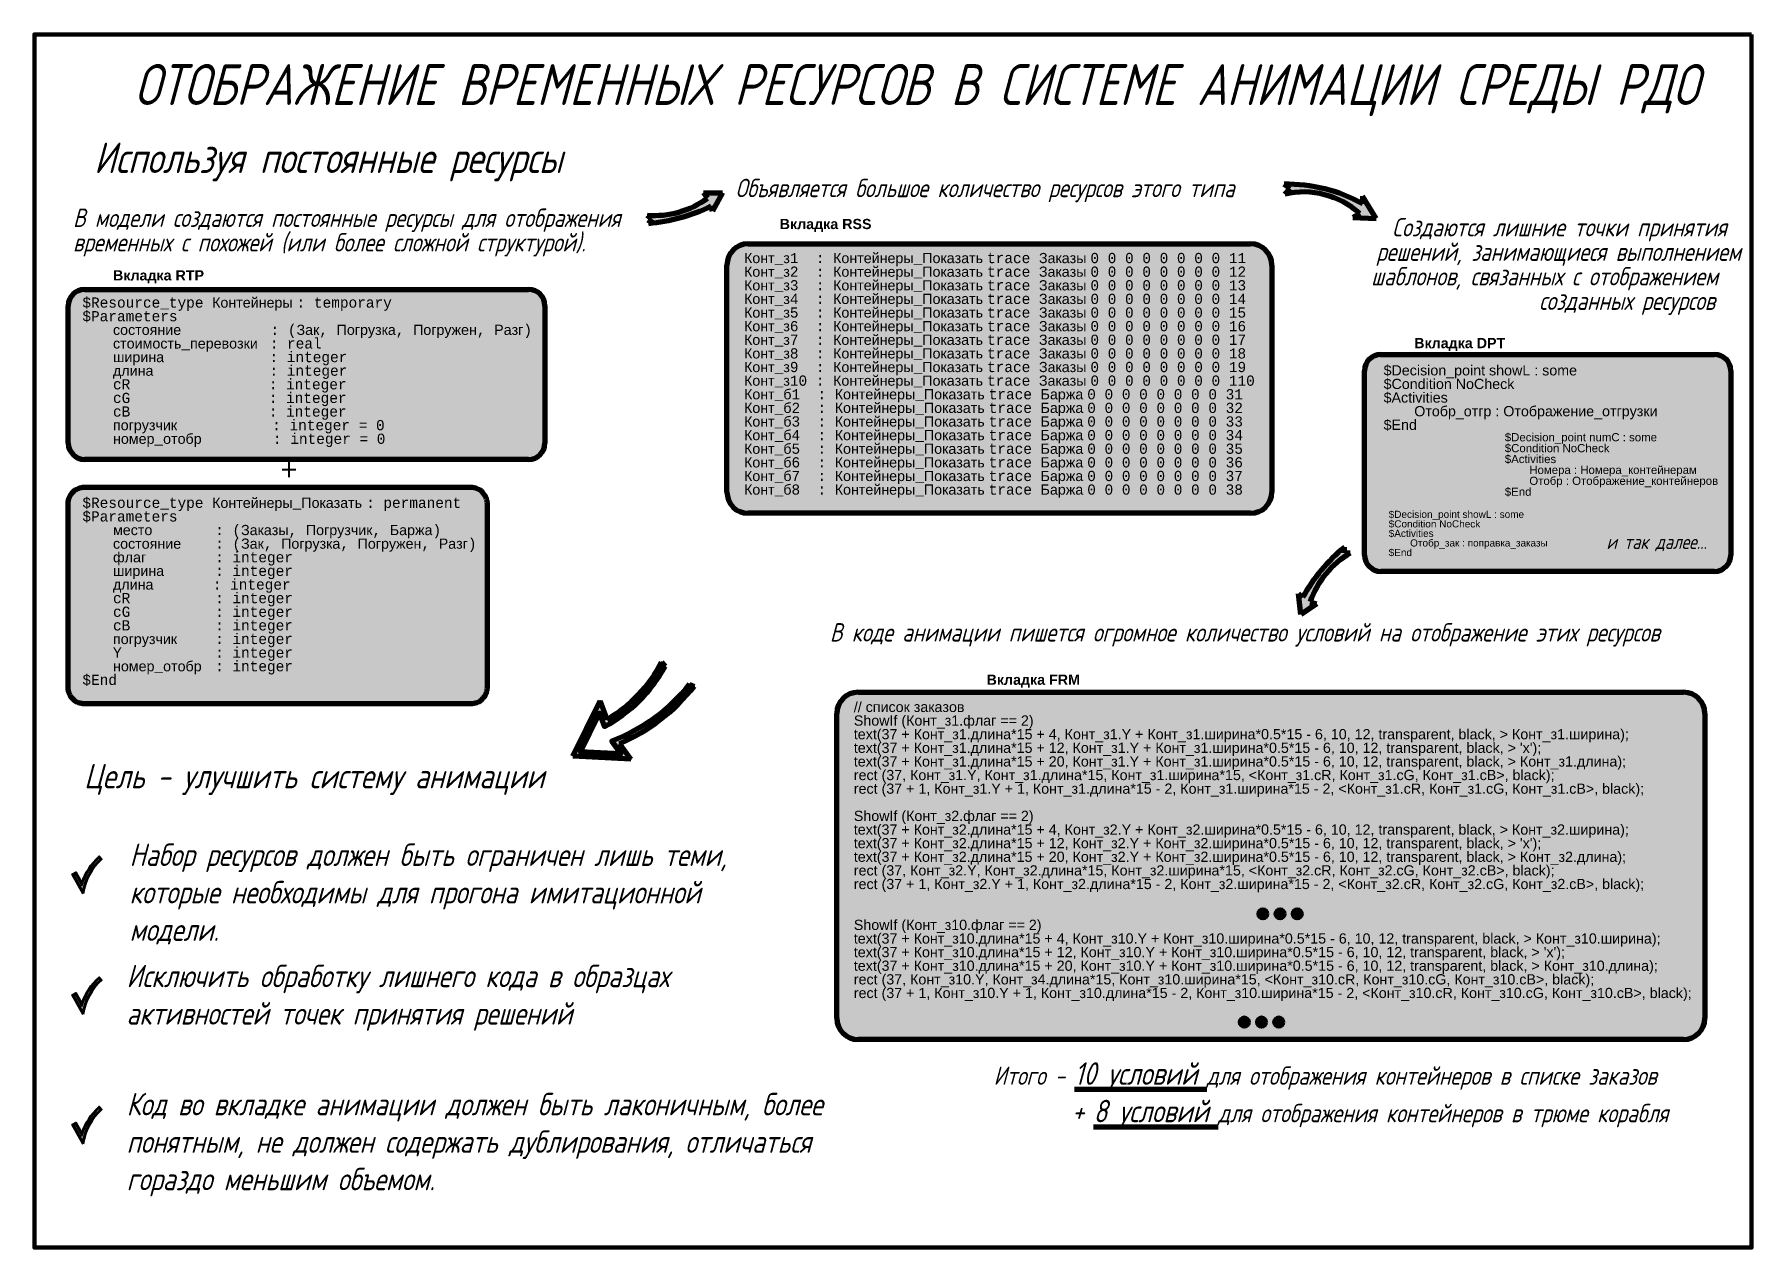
# Model space of a CAD drawing. Header units: millimetres. Extents: x -475 to 3188, y 1780 to 2591.
# Drawn here: x -475 to 366, y 1780 to 2374 of the extents above; entities that cross this region are included whole.
import ezdxf

# ---------------------------------------------------------------- set-up
doc = ezdxf.new("R2010")
doc.units = ezdxf.units.MM
doc.styles.add('CODE', font='monos.ttf')
doc.styles.get("Standard").update_dxf_attribs({"font": 'gost_au.shx', "oblique": 15})

msp = doc.modelspace()

# ---------------------------------------------------------------- hatches: boundary and pattern name
at = {"true_color": 0xfff5f5, "transparency": 33554687}
h = msp.add_hatch(color=7, dxfattribs=at)
h.dxf.hatch_style = 1
h.paths.add_polyline_path([(152.4, 2095.54), (149.37, 2096.56, -0.181737), (168.96, 2120.31), (166.15, 2120.53), (166.13, 2123.24, 0.093425), (145.67, 2098.74), (143.66, 2100.53), (144.76, 2090.28)])
h.paths.add_polyline_path([(136.58, 2300.91), (139.49, 2298.93), (136.96, 2296.16, -0.242318), (173.6, 2286.64), (170.26, 2284.69), (181.71, 2284.12), (175.06, 2295.18), (175.09, 2291.3, 0.134216)])
h.paths.add_polyline_path([(-143.99, 2290.3), (-143.35, 2287.69), (-138.42, 2296.74), (-147.7, 2296.76), (-145.79, 2294.2, -0.181737), (-175.41, 2285.82), (-173.23, 2284.04), (-174.75, 2281.8, 0.093425)])
h = msp.add_hatch(color=7, dxfattribs=at)
h.dxf.hatch_style = 1
edge = h.paths.add_edge_path()
edge.add_arc((120.15, 2261.34), 10.41, 0, 90)
edge.add_line((120.15, 2271.75), (-125.85, 2271.75))
edge.add_arc((-125.85, 2261.34), 10.41, 90, 180)
edge.add_line((-136.26, 2261.34), (-136.26, 2150.26))
edge.add_arc((-125.85, 2150.26), 10.41, 180, 270)
edge.add_line((-125.85, 2139.85), (120.15, 2139.85))
edge.add_arc((120.15, 2150.26), 10.41, 270, 360)
edge.add_line((130.56, 2150.26), (130.56, 2261.34))
at = {"true_color": 0xf5fff5, "transparency": 33554687}
h = msp.add_hatch(color=7, dxfattribs=at)
h.dxf.hatch_style = 1
h.paths.add_polyline_path([(-166.56, 2065.09), (-168.25, 2067.03, -0.141288), (-194.91, 2038.95), (-198.35, 2047.98), (-211.69, 2020.9), (-183.41, 2019.47), (-188.94, 2027.15, 0.128078), (-152.26, 2055.29), (-154.53, 2056.27, -0.134918), (-192.68, 2028.24), (-188.28, 2022.12), (-207.93, 2023.11), (-198.63, 2041.98), (-196.16, 2035.5, 0.147918)])
edge = h.paths.add_edge_path()
edge.add_arc((-450.84, 2241.47), 8, 90, 180)
edge.add_line((-458.84, 2241.47), (-458.84, 2174.24))
edge.add_arc((-450.84, 2174.24), 8, 180, 270)
edge.add_line((-450.84, 2166.24), (-233.37, 2166.24))
edge.add_arc((-233.37, 2174.24), 8, 270, 360)
edge.add_line((-225.37, 2174.24), (-225.37, 2241.47))
edge.add_arc((-233.37, 2241.47), 8, 0, 90)
edge.add_line((-233.37, 2249.47), (-450.84, 2249.47))
at = {"true_color": 0xfff5f5, "transparency": 33554687}
h = msp.add_hatch(color=7, dxfattribs=at)
h.dxf.hatch_style = 1
edge = h.paths.add_edge_path()
edge.add_arc((183.95, 2119.43), 8, 180, 270)
edge.add_line((183.95, 2111.43), (347.37, 2111.43))
edge.add_arc((347.37, 2119.43), 8, 270, 360)
edge.add_line((355.37, 2119.43), (355.37, 2209.6))
edge.add_arc((347.37, 2209.6), 8, 0, 90)
edge.add_line((347.37, 2217.6), (183.95, 2217.6))
edge.add_arc((183.95, 2209.6), 8, 90, 180)
edge.add_line((175.95, 2209.6), (175.95, 2119.43))
h = msp.add_hatch(color=7, dxfattribs=at)
h.dxf.hatch_style = 1
edge = h.paths.add_edge_path()
edge.add_line((-450.84, 2152.67), (-261.76, 2152.67))
edge.add_arc((-261.76, 2144.67), 8, 0, 90, ccw=False)
edge.add_line((-253.76, 2144.67), (-253.76, 2054.5))
edge.add_arc((-261.76, 2054.5), 8, -90, 0, ccw=False)
edge.add_line((-261.76, 2046.5), (-450.84, 2046.5))
edge.add_arc((-450.84, 2054.5), 8, 180, 270, ccw=False)
edge.add_line((-458.84, 2054.5), (-458.84, 2144.67))
edge.add_arc((-450.84, 2144.67), 8, 90, 180, ccw=False)
h = msp.add_hatch(color=7, dxfattribs=at)
h.dxf.hatch_style = 1
edge = h.paths.add_edge_path()
edge.add_arc((-72.05, 2041.82), 10.41, 90, 180)
edge.add_line((-82.46, 2041.82), (-82.46, 1892.6))
edge.add_arc((-72.05, 1892.6), 10.41, 180, 270)
edge.add_line((-72.05, 1882.19), (332.22, 1882.19))
edge.add_arc((332.22, 1892.6), 10.41, 270, 360)
edge.add_line((342.62, 1892.6), (342.62, 2041.82))
edge.add_arc((332.22, 2041.82), 10.41, 0, 90)
edge.add_line((332.22, 2052.23), (-72.05, 2052.23))
at = {"transparency": 33554687}
h = msp.add_hatch(color=7, dxfattribs=at)
h.dxf.hatch_style = 1
h.paths.add_polyline_path([(-442.42, 1970.49), (-443.76, 1971.92, 0.127727), (-452.26, 1958.92), (-455.15, 1964.16), (-456.86, 1963.21), (-451.55, 1953.58, -0.170896)])
h.paths.add_polyline_path([(-443.13, 1970.52), (-443.79, 1971.22, 0.1333), (-452.13, 1957.65), (-455.34, 1963.48), (-456.18, 1963.02), (-451.79, 1955.05, -0.154122)], flags=16)
h = msp.add_hatch(color=82, dxfattribs=at)
h.dxf.hatch_style = 1
h.paths.add_polyline_path([(-443.13, 1970.52), (-443.79, 1971.22, 0.1333), (-452.13, 1957.65), (-455.34, 1963.48), (-456.18, 1963.02), (-451.79, 1955.05, -0.154122)])
at = {"lineweight": 40}
h = msp.add_hatch(color=252, dxfattribs=at)
h.dxf.hatch_style = 1
h.paths.add_polyline_path([(128.68, 1943.74, 1), (123.68, 1943.74, 1)])
h = msp.add_hatch(color=252, dxfattribs=at)
h.dxf.hatch_style = 1
h.paths.add_polyline_path([(137.1, 1943.74, 1), (132.1, 1943.74, 1)])
h = msp.add_hatch(color=252, dxfattribs=at)
h.dxf.hatch_style = 1
h.paths.add_polyline_path([(145.52, 1943.74, 1), (140.52, 1943.74, 1)])
at = {"transparency": 33554687}
h = msp.add_hatch(color=7, dxfattribs=at)
h.dxf.hatch_style = 1
h.paths.add_polyline_path([(-442.42, 1911.36), (-443.76, 1912.79, 0.127727), (-452.26, 1899.78), (-455.15, 1905.03), (-456.86, 1904.08), (-451.55, 1894.45, -0.170896)])
h.paths.add_polyline_path([(-443.13, 1911.39), (-443.79, 1912.09, 0.1333), (-452.13, 1898.52), (-455.34, 1904.35), (-456.18, 1903.88), (-451.79, 1895.92, -0.154122)], flags=16)
h = msp.add_hatch(color=82, dxfattribs=at)
h.dxf.hatch_style = 1
h.paths.add_polyline_path([(-443.13, 1911.39), (-443.79, 1912.09, 0.1333), (-452.13, 1898.52), (-455.34, 1904.35), (-456.18, 1903.88), (-451.79, 1895.92, -0.154122)])
at = {"lineweight": 40}
h = msp.add_hatch(color=252, dxfattribs=at)
h.dxf.hatch_style = 1
h.paths.add_polyline_path([(119.61, 1890.76, 1), (114.61, 1890.76, 1)])
h = msp.add_hatch(color=252, dxfattribs=at)
h.dxf.hatch_style = 1
h.paths.add_polyline_path([(128.03, 1890.76, 1), (123.03, 1890.76, 1)])
h = msp.add_hatch(color=252, dxfattribs=at)
h.dxf.hatch_style = 1
h.paths.add_polyline_path([(136.46, 1890.76, 1), (131.46, 1890.76, 1)])
at = {"transparency": 33554687}
h = msp.add_hatch(color=7, dxfattribs=at)
h.dxf.hatch_style = 1
h.paths.add_polyline_path([(-442.42, 1847.97), (-443.76, 1849.4, 0.127727), (-452.26, 1836.39), (-455.15, 1841.64), (-456.86, 1840.69), (-451.55, 1831.06, -0.170896)])
h.paths.add_polyline_path([(-443.13, 1848), (-443.79, 1848.69, 0.1333), (-452.13, 1835.13), (-455.34, 1840.96), (-456.18, 1840.49), (-451.79, 1832.53, -0.154122)], flags=16)
h = msp.add_hatch(color=82, dxfattribs=at)
h.dxf.hatch_style = 1
h.paths.add_polyline_path([(-443.13, 1848), (-443.79, 1848.69, 0.1333), (-452.13, 1835.13), (-455.34, 1840.96), (-456.18, 1840.49), (-451.79, 1832.53, -0.154122)])

# ---------------------------------------------------------------- linework, layer by layer
at = {"lineweight": 100}
for p, q in [((-145.79, 2294.2), (-147.7, 2296.76)), ((-147.7, 2296.76), (-138.42, 2296.74)), ((-138.42, 2296.74), (-143.35, 2287.69)), ((139.49, 2298.93), (136.58, 2300.91)), ((136.96, 2296.16), (139.49, 2298.93)), ((-143.35, 2287.69), (-143.99, 2290.3)), ((181.71, 2284.12), (175.06, 2295.18)), ((175.06, 2295.18), (175.09, 2291.3)), ((-175.41, 2285.82), (-173.23, 2284.04)), ((-173.23, 2284.04), (-174.75, 2281.8)), ((173.6, 2286.64), (170.26, 2284.69)), ((170.26, 2284.69), (181.71, 2284.12)), ((166.15, 2120.53), (166.13, 2123.24)), ((168.96, 2120.31), (166.15, 2120.53)), ((144.76, 2090.28), (143.66, 2100.53)), ((143.66, 2100.53), (145.67, 2098.74)), ((152.4, 2095.54), (144.76, 2090.28)), ((149.37, 2096.56), (152.4, 2095.54))]:
    msp.add_line(p, q, dxfattribs=at)
at = {"color": 12, "lineweight": 211, "true_color": 0xb80000}
for p, q in [((-125.85, 2271.75), (120.15, 2271.75)), ((-136.26, 2150.26), (-136.26, 2261.34)), ((130.56, 2261.34), (130.56, 2150.26)), ((183.65, 2217.6), (347.37, 2217.6)), ((175.95, 2119.43), (175.95, 2209.6)), ((355.37, 2209.6), (355.37, 2119.43)), ((120.15, 2139.85), (-125.85, 2139.85)), ((347.37, 2111.43), (183.95, 2111.43)), ((-72.05, 2052.23), (332.22, 2052.23)), ((-82.46, 1892.6), (-82.46, 2041.82)), ((342.62, 2041.82), (342.62, 1892.6)), ((332.22, 1882.19), (-72.05, 1882.19))]:
    msp.add_line(p, q, dxfattribs=at)
at = {"color": 82, "lineweight": 211}
for p, q in [((-450.84, 2249.47), (-233.37, 2249.47)), ((-458.84, 2174.24), (-458.84, 2241.47)), ((-225.37, 2241.47), (-225.37, 2174.24)), ((-233.37, 2166.24), (-450.84, 2166.24))]:
    msp.add_line(p, q, dxfattribs=at)
at = {"lineweight": 140}
for p, q in [((-168.25, 2067.03), (-166.56, 2065.09)), ((-154.53, 2056.27), (-152.26, 2055.29)), ((-211.69, 2020.9), (-198.35, 2047.98)), ((-198.35, 2047.98), (-194.91, 2038.95)), ((-188.94, 2027.15), (-183.41, 2019.47)), ((-183.41, 2019.47), (-211.69, 2020.9))]:
    msp.add_line(p, q, dxfattribs=at)
at = {"lineweight": 60}
msp.add_lwpolyline([(365.56, 2374.33), (-475.44, 2374.33), (-475.44, 1780.33), (365.56, 1780.33)], close=True, dxfattribs=at)
at = {"color": 12, "lineweight": 211, "true_color": 0xb80000}
msp.add_lwpolyline([(-450.84, 2152.67), (-261.76, 2152.67, -0.414214), (-253.76, 2144.67), (-253.76, 2054.5, -0.414214), (-261.76, 2046.5), (-450.84, 2046.5, -0.414214), (-458.84, 2054.5), (-458.84, 2144.67, -0.414214)], format="xyb", close=True, dxfattribs=at)
for points in [[(-211.69, 2020.9), (-198.35, 2047.98), (-194.91, 2038.95, 0.141288), (-168.25, 2067.03), (-166.56, 2065.09, -0.147918), (-196.16, 2035.5), (-198.63, 2041.98), (-207.93, 2023.11), (-188.28, 2022.12), (-192.68, 2028.24, 0.134918), (-154.53, 2056.27), (-152.26, 2055.29, -0.128078), (-188.94, 2027.15), (-183.41, 2019.47), (-211.69, 2020.9)], [(-451.55, 1953.58), (-456.86, 1963.21), (-455.15, 1964.16), (-452.26, 1958.92, -0.127727), (-443.76, 1971.92), (-442.42, 1970.49, 0.170896)], [(-451.79, 1955.05), (-456.18, 1963.02), (-455.34, 1963.48), (-452.13, 1957.65, -0.1333), (-443.79, 1971.22), (-443.13, 1970.52, 0.154122), (-451.79, 1955.05)], [(-451.55, 1894.45), (-456.86, 1904.08), (-455.15, 1905.03), (-452.26, 1899.78, -0.127727), (-443.76, 1912.79), (-442.42, 1911.36, 0.170896)], [(-451.79, 1895.92), (-456.18, 1903.88), (-455.34, 1904.35), (-452.13, 1898.52, -0.1333), (-443.79, 1912.09), (-443.13, 1911.39, 0.154122), (-451.79, 1895.92)], [(-451.55, 1831.06), (-456.86, 1840.69), (-455.15, 1841.64), (-452.26, 1836.39, -0.127727), (-443.76, 1849.4), (-442.42, 1847.97, 0.170896)], [(-451.79, 1832.53), (-456.18, 1840.49), (-455.34, 1840.96), (-452.13, 1835.13, -0.1333), (-443.79, 1848.69), (-443.13, 1848, 0.154122), (-451.79, 1832.53)]]:
    msp.add_lwpolyline(points, format="xyb", close=True)
at = {"lineweight": 140}
msp.add_lwpolyline([(-154.53, 2056.27, -0.134918), (-192.68, 2028.24), (-188.28, 2022.12), (-207.93, 2023.11), (-198.63, 2041.98), (-196.16, 2035.5, 0.147918), (-166.56, 2065.09, 0.147918)], format="xyb", dxfattribs=at)
at = {"lineweight": 40}
for centre in [(126.18, 1943.74), (134.6, 1943.74), (143.02, 1943.74), (117.11, 1890.76), (125.53, 1890.76), (133.96, 1890.76)]:
    msp.add_circle(centre, 2.5, dxfattribs=at)
at = {"lineweight": 100}
for centre, radius, start, end in [((138.25, 2225.67), 75.27, 60.70008, 91.27729), ((146.04, 2255.82), 41.35, 48.20654, 102.69153), ((-171.75, 2329.41), 43.74, 265.2076, 306.40906), ((-181.92, 2367.65), 86.15, 274.77579, 296.12529), ((220.86, 2056.71), 86.15, 129.44914, 150.79864), ((190.75, 2082.38), 43.74, 119.88095, 161.08241)]:
    msp.add_arc(centre, radius, start, end, dxfattribs=at)
at = {"color": 12, "lineweight": 211, "true_color": 0xb80000}
for centre, radius, start, end in [((-125.85, 2261.34), 10.41, 90, 180), ((120.15, 2261.34), 10.41, 0, 90), ((183.95, 2209.6), 8, 90, 180), ((347.37, 2209.6), 8, 0, 90), ((-125.85, 2150.26), 10.41, 180, 270), ((120.15, 2150.26), 10.41, 270, 0), ((183.95, 2119.43), 8, 180, 270), ((347.37, 2119.43), 8, 270, 0), ((-72.05, 2041.82), 10.41, 90, 180), ((332.22, 2041.82), 10.41, 0, 90), ((-72.05, 1892.6), 10.41, 180, 270), ((332.22, 1892.6), 10.41, 270, 0)]:
    msp.add_arc(centre, radius, start, end, dxfattribs=at)
at = {"color": 82, "lineweight": 211}
for centre, start, end in [((-450.84, 2241.47), 90, 180), ((-233.37, 2241.47), 0, 90), ((-450.84, 2174.24), 180, 270), ((-233.37, 2174.24), 270, 0)]:
    msp.add_arc(centre, 8, start, end, dxfattribs=at)
at = {"lineweight": 140}
for centre, radius, start, end in [((-230.28, 2099.23), 69.89, 300.40639, 332.5744), ((-224.61, 2111.65), 91.71, 292.88807, 322.08251)]:
    msp.add_arc(centre, radius, start, end, dxfattribs=at)

# ---------------------------------------------------------------- texts
at = {"lineweight": 200, "insert": (-471.27, 2359.76), "char_height": 20, "attachment_point": 1}
msp.add_mtext_dynamic_manual_height_columns('\\pi44.771;ОТОБРАЖЕНИЕ ВРЕМЕННЫХ РЕСУРСОВ В СИСТЕМЕ АНИМАЦИИ СРЕДЫ РДО', width=823.7664, gutter_width=12.5, heights=[0], dxfattribs=at)
at = {"lineweight": 140, "attachment_point": 1}
for s, width, heights, insert, char_height in [(' Используя постоянные ресурсы', 274.164, [0], (-453.93, 2321.42), 15), ('Набор ресурсов должен быть ограничен лишь теми, которые необходимы для прогона имитационной модели.\\P\\P^I', 326.3315, [0], (-428.82, 1978.18), 11), ('Исключить обработку лишнего кода в образцах\\Pактивностей точек принятия решений', 455.3893, [88.95], (-430.32, 1918.84), 11), ('Код во вкладке анимации должен быть лаконичным, более\\Pпонятным, не должен содержать дублирования, отличаться\\Pгораздо меньшим объемом.', 455.3893, [88.95], (-430.26, 1856.09), 11)]:
    msp.add_mtext_dynamic_manual_height_columns(s, width=width, gutter_width=12.5, heights=heights, dxfattribs=dict(at, insert=insert, char_height=char_height))
at = {"color": 7, "lineweight": 120, "insert": (-132.09, 2303.62), "char_height": 9, "attachment_point": 1}
msp.add_mtext_dynamic_manual_height_columns('Объявляется большое количество ресурсов этого типа', width=286.6499, gutter_width=12.5, heights=[0], dxfattribs=at)
at = {"lineweight": 120, "char_height": 9, "attachment_point": 1, "line_spacing_factor": 0.8}
for s, width, insert in [('В модели создаются постоянные ресурсы для отображения временных с похожей (или более сложной структурой).', 286.6499, (-456.52, 2289.03)), ('\\pi31.798;Создаются лишние точки принятия\\P\\pi24.029;решений, занимающиеся выполнением\\P\\pi21.509;шаблонов, связанных с отображением\\P\\pi103.8;созданных ресурсов', 195.0182, (157.69, 2284.42)), ('\\pi12.527;В коде анимации пишется огромное количество условий на отображение этих ресурсов', 423.8939, (-98.37, 2086.07))]:
    msp.add_mtext_dynamic_manual_height_columns(s, width=width, gutter_width=12.5, heights=[0], dxfattribs=dict(at, insert=insert))
at = {"attachment_point": 1, "line_spacing_factor": 0.8, "style": 'CODE'}
for s, insert, char_height, width in [('\\pt15,65;{\\fArial|b0|i0|c204|p34;^I\\fArial|b0|i0|c0|p34;         \\fArial|b1|i0|c204|p34;Вкладка \\fArial|b1|i0|c0|p34;RSS\\fMonospac821 BT|b1|i0|c0|p49;\\H0.5x;\\P\\P\\fArial|b0|i0|c0|p34;\\H2x;\\P\\fArial|b0|i0|c204|p34;^IКонт}_{\\fArial|b0|i0|c204|p34;з}1  : {\\fArial|b0|i0|c204|p34;Контейнеры}_{\\fArial|b0|i0|c204|p34;Показать }trace {\\fArial|b0|i0|c204|p34;Заказы }0 0 0 0 0 0 0 0 11\\P^I{\\fArial|b0|i0|c204|p34;Конт}_{\\fArial|b0|i0|c204|p34;з}2  : {\\fArial|b0|i0|c204|p34;Контейнеры}_{\\fArial|b0|i0|c204|p34;Показать }trace {\\fArial|b0|i0|c204|p34;Заказы }0 0 0 0 0 0 0 0 12\\P^I{\\fArial|b0|i0|c204|p34;Конт}_{\\fArial|b0|i0|c204|p34;з}3  : {\\fArial|b0|i0|c204|p34;Контейнеры}_{\\fArial|b0|i0|c204|p34;Показать }trace {\\fArial|b0|i0|c204|p34;Заказы }0 0 0 0 0 0 0 0 13\\P^I{\\fArial|b0|i0|c204|p34;Конт}_{\\fArial|b0|i0|c204|p34;з}4  : {\\fArial|b0|i0|c204|p34;Контейнеры}_{\\fArial|b0|i0|c204|p34;Показать }trace {\\fArial|b0|i0|c204|p34;Заказы }0 0 0 0 0 0 0 0 14\\P^I{\\fArial|b0|i0|c204|p34;Конт}_{\\fArial|b0|i0|c204|p34;з}5  : {\\fArial|b0|i0|c204|p34;Контейнеры}_{\\fArial|b0|i0|c204|p34;Показать }trace {\\fArial|b0|i0|c204|p34;Заказы }0 0 0 0 0 0 0 0 15\\P^I{\\fArial|b0|i0|c204|p34;Конт}_{\\fArial|b0|i0|c204|p34;з}6  : {\\fArial|b0|i0|c204|p34;Контейнеры}_{\\fArial|b0|i0|c204|p34;Показать }trace {\\fArial|b0|i0|c204|p34;Заказы }0 0 0 0 0 0 0 0 16\\P^I{\\fArial|b0|i0|c204|p34;Конт}_{\\fArial|b0|i0|c204|p34;з}7  : {\\fArial|b0|i0|c204|p34;Контейнеры}_{\\fArial|b0|i0|c204|p34;Показать }trace {\\fArial|b0|i0|c204|p34;Заказы }0 0 0 0 0 0 0 0 17\\P^I{\\fArial|b0|i0|c204|p34;Конт}_{\\fArial|b0|i0|c204|p34;з}8  : {\\fArial|b0|i0|c204|p34;Контейнеры}_{\\fArial|b0|i0|c204|p34;Показать }trace {\\fArial|b0|i0|c204|p34;Заказы }0 0 0 0 0 0 0 0 18\\P^I{\\fArial|b0|i0|c204|p34;Конт}_{\\fArial|b0|i0|c204|p34;з}9  : {\\fArial|b0|i0|c204|p34;Контейнеры}_{\\fArial|b0|i0|c204|p34;Показать }trace {\\fArial|b0|i0|c204|p34;Заказы }0 0 0 0 0 0 0 0 19\\P^I{\\fArial|b0|i0|c204|p34;Конт}_{\\fArial|b0|i0|c204|p34;з}10 : {\\fArial|b0|i0|c204|p34;Контейнеры}_{\\fArial|b0|i0|c204|p34;Показать }trace {\\fArial|b0|i0|c204|p34;Заказы }0 0 0 0 0 0 0 0 110\\P^I{\\fArial|b0|i0|c204|p34;Конт}_{\\fArial|b0|i0|c204|p34;б}1  : {\\fArial|b0|i0|c204|p34;Контейнеры}_{\\fArial|b0|i0|c204|p34;Показать }trace {\\fArial|b0|i0|c204|p34;Баржа }0 0 0 0 0 0 0 0 31\\P^I{\\fArial|b0|i0|c204|p34;Конт}_{\\fArial|b0|i0|c204|p34;б}2  : {\\fArial|b0|i0|c204|p34;Контейнеры}_{\\fArial|b0|i0|c204|p34;Показать }trace {\\fArial|b0|i0|c204|p34;Баржа }0 0 0 0 0 0 0 0 32\\P^I{\\fArial|b0|i0|c204|p34;Конт}_{\\fArial|b0|i0|c204|p34;б}3  : {\\fArial|b0|i0|c204|p34;Контейнеры}_{\\fArial|b0|i0|c204|p34;Показать }trace {\\fArial|b0|i0|c204|p34;Баржа }0 0 0 0 0 0 0 0 33\\P^I{\\fArial|b0|i0|c204|p34;Конт}_{\\fArial|b0|i0|c204|p34;б}4  : {\\fArial|b0|i0|c204|p34;Контейнеры}_{\\fArial|b0|i0|c204|p34;Показать }trace {\\fArial|b0|i0|c204|p34;Баржа }0 0 0 0 0 0 0 0 34\\P^I{\\fArial|b0|i0|c204|p34;Конт}_{\\fArial|b0|i0|c204|p34;б}5  : {\\fArial|b0|i0|c204|p34;Контейнеры}_{\\fArial|b0|i0|c204|p34;Показать }trace {\\fArial|b0|i0|c204|p34;Баржа }0 0 0 0 0 0 0 0 35\\P^I{\\fArial|b0|i0|c204|p34;Конт}_{\\fArial|b0|i0|c204|p34;б}6  : {\\fArial|b0|i0|c204|p34;Контейнеры}_{\\fArial|b0|i0|c204|p34;Показать }trace {\\fArial|b0|i0|c204|p34;Баржа }0 0 0 0 0 0 0 0 36\\P^I{\\fArial|b0|i0|c204|p34;Конт}_{\\fArial|b0|i0|c204|p34;б}7  : {\\fArial|b0|i0|c204|p34;Контейнеры}_{\\fArial|b0|i0|c204|p34;Показать }trace {\\fArial|b0|i0|c204|p34;Баржа }0 0 0 0 0 0 0 0 37\\P^I{\\fArial|b0|i0|c204|p34;Конт}_{\\fArial|b0|i0|c204|p34;б}8  : {\\fArial|b0|i0|c204|p34;Контейнеры}_{\\fArial|b0|i0|c204|p34;Показать }trace {\\fArial|b0|i0|c204|p34;Баржа }0 0 0 0 0 0 0 0 38', (-142.9, 2283.99), 5, 313.7498), ('\\pt15,65;{\\fArial|b0|i0|c204|p34;^I\\fArial|b1|i0|c204|p34;Вкладка \\fArial|b1|i0|c0|p34;RTP\\fMonospac821 BT|b1|i0|c0|p49;\\P}\\P$Resource_type {\\fArial|b0|i0|c204|p34;Контейнеры }: temporary\\P$Parameters\\P^I{\\fArial|b0|i0|c204|p34;состояние\\fArial|b0|i0|c0|p34;^I              }: ({\\fArial|b0|i0|c204|p34;Зак}, {\\fArial|b0|i0|c204|p34;Погрузка}, {\\fArial|b0|i0|c204|p34;Погружен}, {\\fArial|b0|i0|c204|p34;Разг})\\P^I{\\fArial|b0|i0|c204|p34;стоимость}_{\\fArial|b0|i0|c204|p34;перевозки   }: real\\P\\pt15,65,80;^I{\\fArial|b0|i0|c204|p34;ширина\\fArial|b0|i0|c0|p34;^I ^I      }: integer\\P^I{\\fArial|b0|i0|c204|p34;длина               \\fArial|b0|i0|c0|p34;^I^I    \\fArial|b0|i0|c204|p34;  }: integer\\P\\pt15,65;^IcR                : integer\\P^IcG                : integer\\P^IcB                : integer\\P^I{\\fArial|b0|i0|c204|p34;погрузчик           \\fArial|b0|i0|c0|p34;           \\fArial|b0|i0|c204|p34;  }: integer = 0\\P^I{\\fArial|b0|i0|c204|p34;номер}_{\\fArial|b0|i0|c204|p34;отобр          \\fArial|b0|i0|c0|p34;       \\fArial|b0|i0|c204|p34; }: integer = 0 {\\H0.6x;\\P\\H1.5x; \\P\\pt15,65,80;}^I^I^I    {\\H2x;+\\H0.2x;\\P\\pt15,65;\\P\\P}$Resource_type {\\fArial|b0|i0|c204|p34;Контейнеры}_{\\fArial|b0|i0|c204|p34;Показать }: permanent\\P$Parameters\\P^I{\\fArial|b0|i0|c204|p34;место^I}: ({\\fArial|b0|i0|c204|p34;Заказы}, {\\fArial|b0|i0|c204|p34;Погрузчик}, {\\fArial|b0|i0|c204|p34;Баржа})\\P^I{\\fArial|b0|i0|c204|p34;состояние^I}: ({\\fArial|b0|i0|c204|p34;Зак}, {\\fArial|b0|i0|c204|p34;Погрузка}, {\\fArial|b0|i0|c204|p34;Погружен}, {\\fArial|b0|i0|c204|p34;Разг})\\P\\pt15,65,75;^I{\\fArial|b0|i0|c204|p34;флаг      ^I}: integer\\P\\pt15,65;^I{\\fArial|b0|i0|c204|p34;ширина\\fArial|b0|i0|c0|p34;^I}: integer\\P\\pt15,60;^I{\\fArial|b0|i0|c204|p34;длина\\fArial|b0|i0|c0|p34;^I  }: integer\\P\\pt15,65;^IcR^I: integer\\P^IcG^I: integer\\P^IcB^I: integer\\P^I{\\fArial|b0|i0|c204|p34;погрузчик^I}: integer\\P^IY^I: integer\\P^I{\\fArial|b0|i0|c204|p34;номер}_{\\fArial|b0|i0|c204|p34;отобр^I}: integer \\P$End', (-451.92, 2258.86), 5, 313.7498), ('\\pt15,65;{\\fArial|b1|i0|c0|p34;^I\\fArial|b1|i0|c204|p34;Вкладка \\fArial|b1|i0|c0|p34;DPT\\fMonospac821 BT|b1|i0|c0|p49;\\P\\fArial|b0|i0|c0|p34;\\P\\fArial|b0|i0|c204|p34;$Decision_point showL : some\\P$Condition NoCheck\\P$Activities\\P^IОтобр_отгр : Отображение_отгрузки\\P$End}', (185.31, 2225.69), 5, 144.5357), ('\\pt12,52;{\\fArial|b0|i0|c204|p34;$Decision_point numC : some\\P$Condition NoCheck\\P$Activities\\P^IНомера : Номера_контейнерам\\P^IОтобр : Отображение_контейнеров\\P$End}', (244.67, 2179.1), 4, 127.9079), ('\\pt10.5,45.5;{\\fArial|b0|i0|c204|p34;$Decision_point showL : some\\P$Condition NoCheck\\P$Activities\\P^IОтобр_зак : поправка_заказы\\P$End}', (187.81, 2141.1), 3.5, 120.331), ("\\pt15,65;{\\fArial|b0|i0|c204|p34;^I\\fArial|b0|i0|c0|p34;^I\\fArial|b1|i0|c204|p34;Вкладка \\fArial|b1|i0|c0|p34;FRM\\fMonospac821 BT|b1|i0|c0|p49;\\P\\pi25,l20;\\fArial|b0|i0|c0|p34;\\P\\pi-20;\\fArial|b0|i0|c204|p34;// список заказов\\P\\fArial|b0|i0|c0|p34;ShowIf\\fArial|b0|i0|c204|p34; (Конт_з1.флаг == 2)\\Ptext(37 + Конт_з1.длина*15 + 4, Конт_з1.Y + Конт_з1.ширина*0.5*15 - 6, 10, 12, transparent, black, > Конт_з1.ширина);\\Ptext(37 + Конт_з1.длина*15 + 12, Конт_з1.Y + Конт_з1.ширина*0.5*15 - 6, 10, 12, transparent, black, > 'x');\\Ptext(37 + Конт_з1.длина*15 + 20, Конт_з1.Y + Конт_з1.ширина*0.5*15 - 6, 10, 12, transparent, black, > Конт_з1.длина);\\Prect (37, Конт_з1.Y, Конт_з1.длина*15, Конт_з1.ширина*15, <Конт_з1.cR, Конт_з1.cG, Конт_з1.cB>, black);\\P\\pt15,65,100;rect (37 + 1, Конт_з1.Y + 1, Конт_з1.длина*15 - 2, Конт_з1.ширина*15 - 2, <Конт_з1.cR, Конт_з1.cG, Конт_з1.cB>, black);\\fArial|b0|i0|c0|p34;\\P\\pi25;\\fArial|b0|i0|c204|p34;\\P\\pi0,l0,t0;\\fArial|b0|i0|c0|p34;ShowIf\\fArial|b0|i0|c204|p34; (Конт_з\\fArial|b0|i0|c0|p34;2\\fArial|b0|i0|c204|p34;.флаг == 2)\\Ptext(37 + Конт_з2.длина*15 + 4, Конт_з2.Y + Конт_з2.ширина*0.5*15 - 6, 10, 12, transparent, black, > Конт_з2.ширина);\\Ptext(37 + Конт_з2.длина*15 + 12, Конт_з2.Y + Конт_з2.ширина*0.5*15 - 6, 10, 12, transparent, black, > 'x');\\Ptext(37 + Конт_з2.длина*15 + 20, Конт_з2.Y + Конт_з2.ширина*0.5*15 - 6, 10, 12, transparent, black, > Конт_з2.длина);\\Prect (37, Конт_з2.Y, Конт_з2.длина*15, Конт_з2.ширина*15, <Конт_з2.cR, Конт_з2.cG, Конт_з2.cB>, black);\\Prect (37 + 1, Конт_з2.Y + 1, Конт_з2.длина*15 - 2, Конт_з2.ширина*15 - 2, <Конт_з2.cR, Конт_з2.cG, Конт_з2.cB>, black);\\P\\pt15,65;\\fArial|b0|i0|c0|p34;\\P\\PShowI\\fArial|b0|i0|c204|p34;f (Конт_з\\fArial|b0|i0|c0|p34;10\\fArial|b0|i0|c204|p34;.флаг == 2)\\Ptext(37 + Конт_з\\fArial|b0|i0|c0|p34;10\\fArial|b0|i0|c204|p34;.длина*15 + 4, Конт_з\\fArial|b0|i0|c0|p34;10\\fArial|b0|i0|c204|p34;.Y + Конт_з\\fArial|b0|i0|c0|p34;10\\fArial|b0|i0|c204|p34;.ширина*0.5*15 - 6, 10, 12, transparent, black, > Конт_з\\fArial|b0|i0|c0|p34;10\\fArial|b0|i0|c204|p34;.ширина);\\Ptext(37 + Конт_з\\fArial|b0|i0|c0|p34;10\\fArial|b0|i0|c204|p34;.длина*15 + 12, Конт_з\\fArial|b0|i0|c0|p34;10\\fArial|b0|i0|c204|p34;.Y + Конт_з\\fArial|b0|i0|c0|p34;10\\fArial|b0|i0|c204|p34;.ширина*0.5*15 - 6, 10, 12, transparent, black, > 'x');\\Ptext(37 + Конт_з\\fArial|b0|i0|c0|p34;10\\fArial|b0|i0|c204|p34;.длина*15 + 20, Конт_з\\fArial|b0|i0|c0|p34;10\\fArial|b0|i0|c204|p34;.Y + Конт_з\\fArial|b0|i0|c0|p34;10\\fArial|b0|i0|c204|p34;.ширина*0.5*15 - 6, 10, 12, transparent, black, > Конт_з\\fArial|b0|i0|c0|p34;10\\fArial|b0|i0|c204|p34;.длина);\\Prect (37, Конт_з\\fArial|b0|i0|c0|p34;10\\fArial|b0|i0|c204|p34;.Y, Конт_з4.длина*15, Конт_з\\fArial|b0|i0|c0|p34;10\\fArial|b0|i0|c204|p34;.ширина*15, <Конт_з\\fArial|b0|i0|c0|p34;10\\fArial|b0|i0|c204|p34;.cR, Конт_з\\fArial|b0|i0|c0|p34;10\\fArial|b0|i0|c204|p34;.cG, Конт_з\\fArial|b0|i0|c0|p34;10\\fArial|b0|i0|c204|p34;.cB>, black);\\Prect (37 + 1, Конт_з\\fArial|b0|i0|c0|p34;10\\fArial|b0|i0|c204|p34;.Y + 1, Конт_з\\fArial|b0|i0|c0|p34;10\\fArial|b0|i0|c204|p34;.длина*15 - 2, Конт_з\\fArial|b0|i0|c0|p34;10\\fArial|b0|i0|c204|p34;.ширина*15 - 2, <Конт_з\\fArial|b0|i0|c0|p34;10\\fArial|b0|i0|c204|p34;.cR, Конт_з\\fArial|b0|i0|c0|p34;10\\fArial|b0|i0|c204|p34;.cG, Конт_з\\fArial|b0|i0|c0|p34;10\\fArial|b0|i0|c204|p34;.cB>, black);}", (-74.13, 2060.89), 5, 421.9329)]:
    msp.add_mtext(s, dxfattribs=dict(at, insert=insert, char_height=char_height, width=width))
at = {"lineweight": 70, "insert": (294.45, 2129.39), "char_height": 7, "attachment_point": 1, "line_spacing_factor": 0.8}
msp.add_mtext_dynamic_manual_height_columns('и так далее...', width=52.6028, gutter_width=12.5, heights=[0], dxfattribs=at)
at = {"lineweight": 211, "attachment_point": 1}
for s, width, heights, insert, char_height in [('{\\C7;Цель - улучшить систему анимации}', 286.6499, [0], (-451.1, 2017.21), 12), ('\\pi4.7844;Итого - {\\H1.2222x;\\L10 условий} для отображения контейнеров в списке заказов\\P\\pi43.086;{\\H1.2222x;+} {\\H1.2222x;\\L8 условий} для отображения контейнеров в трюме корабля', 335.0784, [46.89], (-10.47, 1871.04), 9)]:
    msp.add_mtext_dynamic_manual_height_columns(s, width=width, gutter_width=12.5, heights=heights, dxfattribs=dict(at, insert=insert, char_height=char_height))
at = {"color": 82, "lineweight": 80, "insert": (-451.1, 2017.21), "char_height": 12, "attachment_point": 1}
msp.add_mtext_dynamic_manual_height_columns('Цель - улучшить систему анимации', width=286.6499, gutter_width=12.5, heights=[0], dxfattribs=at)
at = {"color": 1, "lineweight": 80, "insert": (-10.47, 1871.04), "char_height": 9, "attachment_point": 1}
msp.add_mtext_dynamic_manual_height_columns('\\pi4.7844;Итого - {\\H1.2222x;\\L10 условий} для отображения контейнеров в списке заказов\\P\\pi43.086;{\\H1.2222x;+} {\\H1.2222x;\\L8 условий} для отображения контейнеров в трюме корабля', width=335.0784, gutter_width=12.5, heights=[46.89], dxfattribs=at)

doc.saveas('drawing.dxf')
